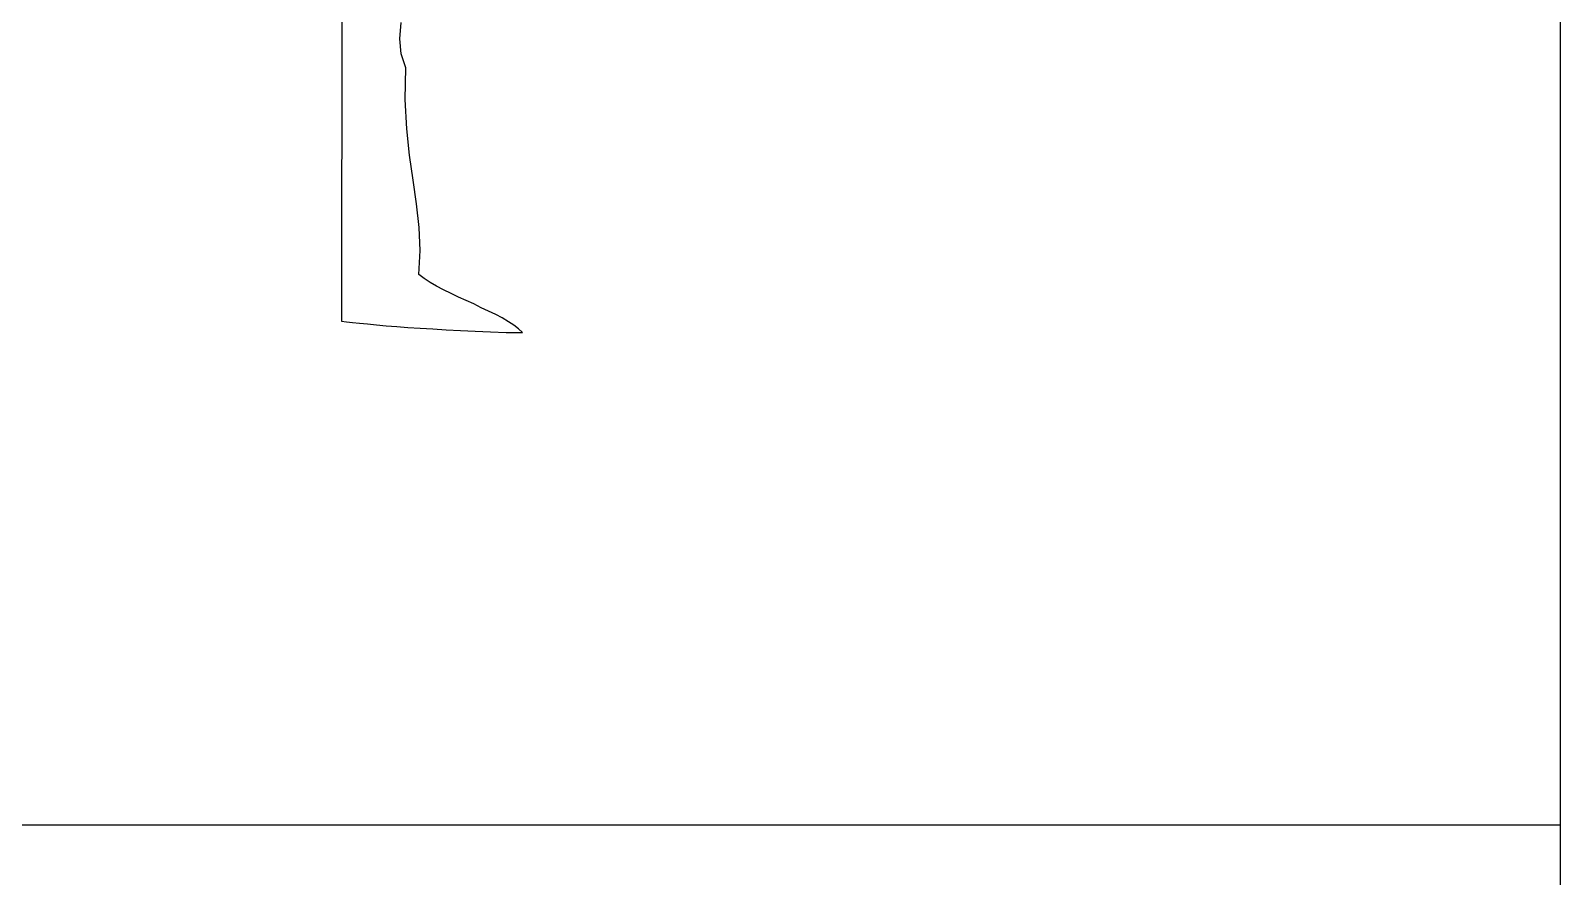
# Model space of a CAD drawing. Header units: millimetres. Extents: x 0 to 25200, y 0 to 17820.
# Drawn here: x 11130 to 12000, y 7033 to 7514 of the extents above; entities that cross this region are included whole.
import ezdxf

# ---------------------------------------------------------------- set-up
doc = ezdxf.new("R2010")
doc.units = ezdxf.units.MM
doc.header["$LTSCALE"] = 100
doc.header["$MEASUREMENT"] = 0
doc.layers.add('CO-TREE', color=251, linetype='Continuous')
doc.layers.add('TB-FORM', color=7, linetype='Continuous')

# ---------------------------------------------------------------- blocks, each defined once
blk = doc.blocks.new('T-118')
at = {"layer": 'CO-TREE'}
for p, q in [((-10.12, 216.12), (-10.3, 1.24)), ((22.91, 161.78), (23.62, 171.02)), ((23.62, 153.26), (22.91, 161.78)), ((26.28, 145.27), (23.62, 153.26)), ((25.93, 127.15), (26.28, 145.27)), ((26.82, 110.64), (25.93, 127.15)), ((28.42, 95.54), (26.82, 110.64)), ((30.55, 81.34), (28.42, 95.54)), ((32.5, 67.84), (30.55, 81.34)), ((33.92, 54.52), (32.5, 67.84)), ((34.45, 41.38), (33.92, 54.52)), ((33.74, 27.7), (34.45, 41.38)), ((36.76, 25.4), (33.74, 27.7)), ((40.14, 23.27), (36.76, 25.4)), ((43.86, 21.13), (40.14, 23.27)), ((47.77, 19), (43.86, 21.13)), ((52.03, 16.87), (47.77, 19)), ((56.29, 14.92), (52.03, 16.87)), ((60.56, 12.96), (56.29, 14.92)), ((65, 11.01), (60.56, 12.96)), ((69.26, 8.88), (65, 11.01)), ((73.34, 6.93), (69.26, 8.88)), ((-10.3, 1.24), (-7.46, 0.89)), ((-7.46, 0.89), (-3.91, 0.54)), ((-3.91, 0.54), (0, 0)), ((0, 0), (4.62, -0.36)), ((77.43, 4.98), (73.34, 6.93)), ((81.15, 3.02), (77.43, 4.98)), ((84.71, 0.89), (81.15, 3.02)), ((87.73, -1.06), (84.71, 0.89)), ((4.62, -0.36), (9.59, -0.89)), ((9.59, -0.89), (15.1, -1.42)), ((15.1, -1.42), (21.13, -1.78)), ((21.13, -1.78), (27.53, -2.31)), ((27.53, -2.31), (34.45, -2.84)), ((34.45, -2.84), (41.73, -3.19)), ((41.73, -3.19), (49.37, -3.73)), ((49.37, -3.73), (57.36, -4.08)), ((57.36, -4.08), (65.71, -4.44)), ((65.71, -4.44), (74.41, -4.79)), ((74.41, -4.79), (83.47, -5.15)), ((83.47, -5.15), (92.7, -5.33)), ((90.39, -3.19), (87.73, -1.06)), ((92.7, -5.33), (90.39, -3.19))]:
    blk.add_line(p, q, dxfattribs=at)

msp = doc.modelspace()

# ---------------------------------------------------------------- linework, layer by layer
at = {"layer": 'TB-FORM', "color": 251}
msp.add_line((12000, 7062), (600, 7062), dxfattribs=at)
msp.add_lwpolyline([(600, 510), (12000, 510), (12000, 17310), (600, 17310)], close=True, dxfattribs=at)

# ---------------------------------------------------------------- block references
at = {"layer": 'CO-TREE'}
msp.add_blockref('T-118', (11317.07, 7347.35), dxfattribs=at)

doc.saveas('drawing.dxf')
